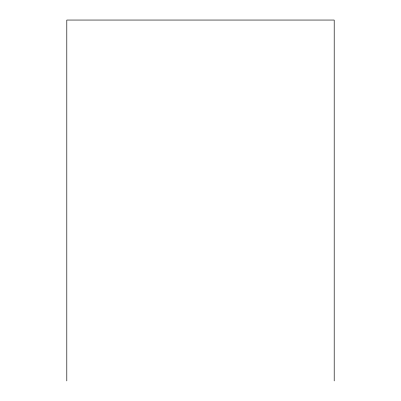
<?xml version="1.0" encoding="UTF-8"?>
<svg xmlns="http://www.w3.org/2000/svg" width="401" height="401" viewBox="0 0 401 401"><rect width="100%" height="100%" fill="white"/><g stroke="black" fill="none" stroke-linecap="round" stroke-linejoin="round"><path stroke-width="0.6" d="M334.203 380.95L334.203 20.05L66.797 20.05L66.797 380.95"/></g></svg>
